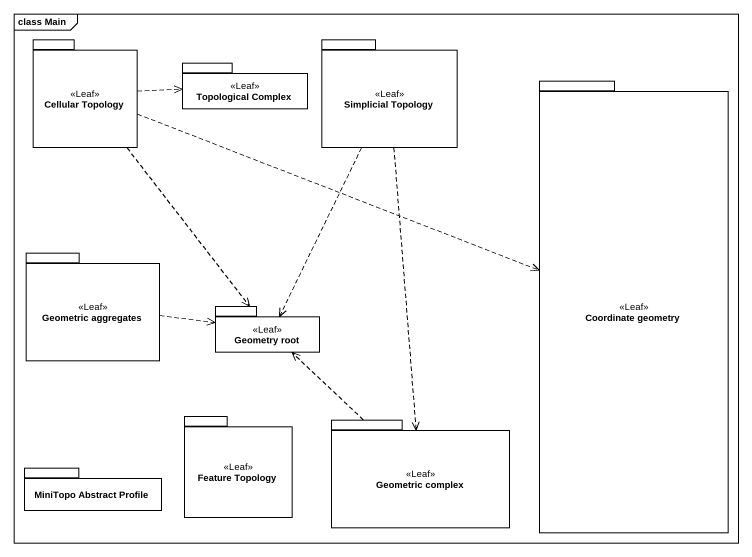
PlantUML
@startuml
mainframe class Main
package "Cellular Topology" as Cellular_Topology <<Leaf>> {
}
package "Topological Complex" as Topological_Complex <<Leaf>> {
}
package "Simplicial Topology" as Simplicial_Topology <<Leaf>> {
}
package "Coordinate geometry" as Coordinate_geometry <<Leaf>> {
}
package "Geometric aggregates" as Geometric_aggregates <<Leaf>> {
}
package "Geometry root" as Geometry_root <<Leaf>> {
}
package "Feature Topology" as Feature_Topology <<Leaf>> {
}
package "Geometric complex" as Geometric_complex <<Leaf>> {
}
package "MiniTopo Abstract Profile" as MiniTopo_Abstract_Profile {
}
Cellular_Topology .right.> Topological_Complex
Cellular_Topology .right.> Coordinate_geometry
Cellular_Topology ..> Geometry_root
Simplicial_Topology ..> Geometry_root
Simplicial_Topology ..> Geometric_complex
Geometric_aggregates .right.> Geometry_root
Geometric_complex .up.> Geometry_root
@enduml
